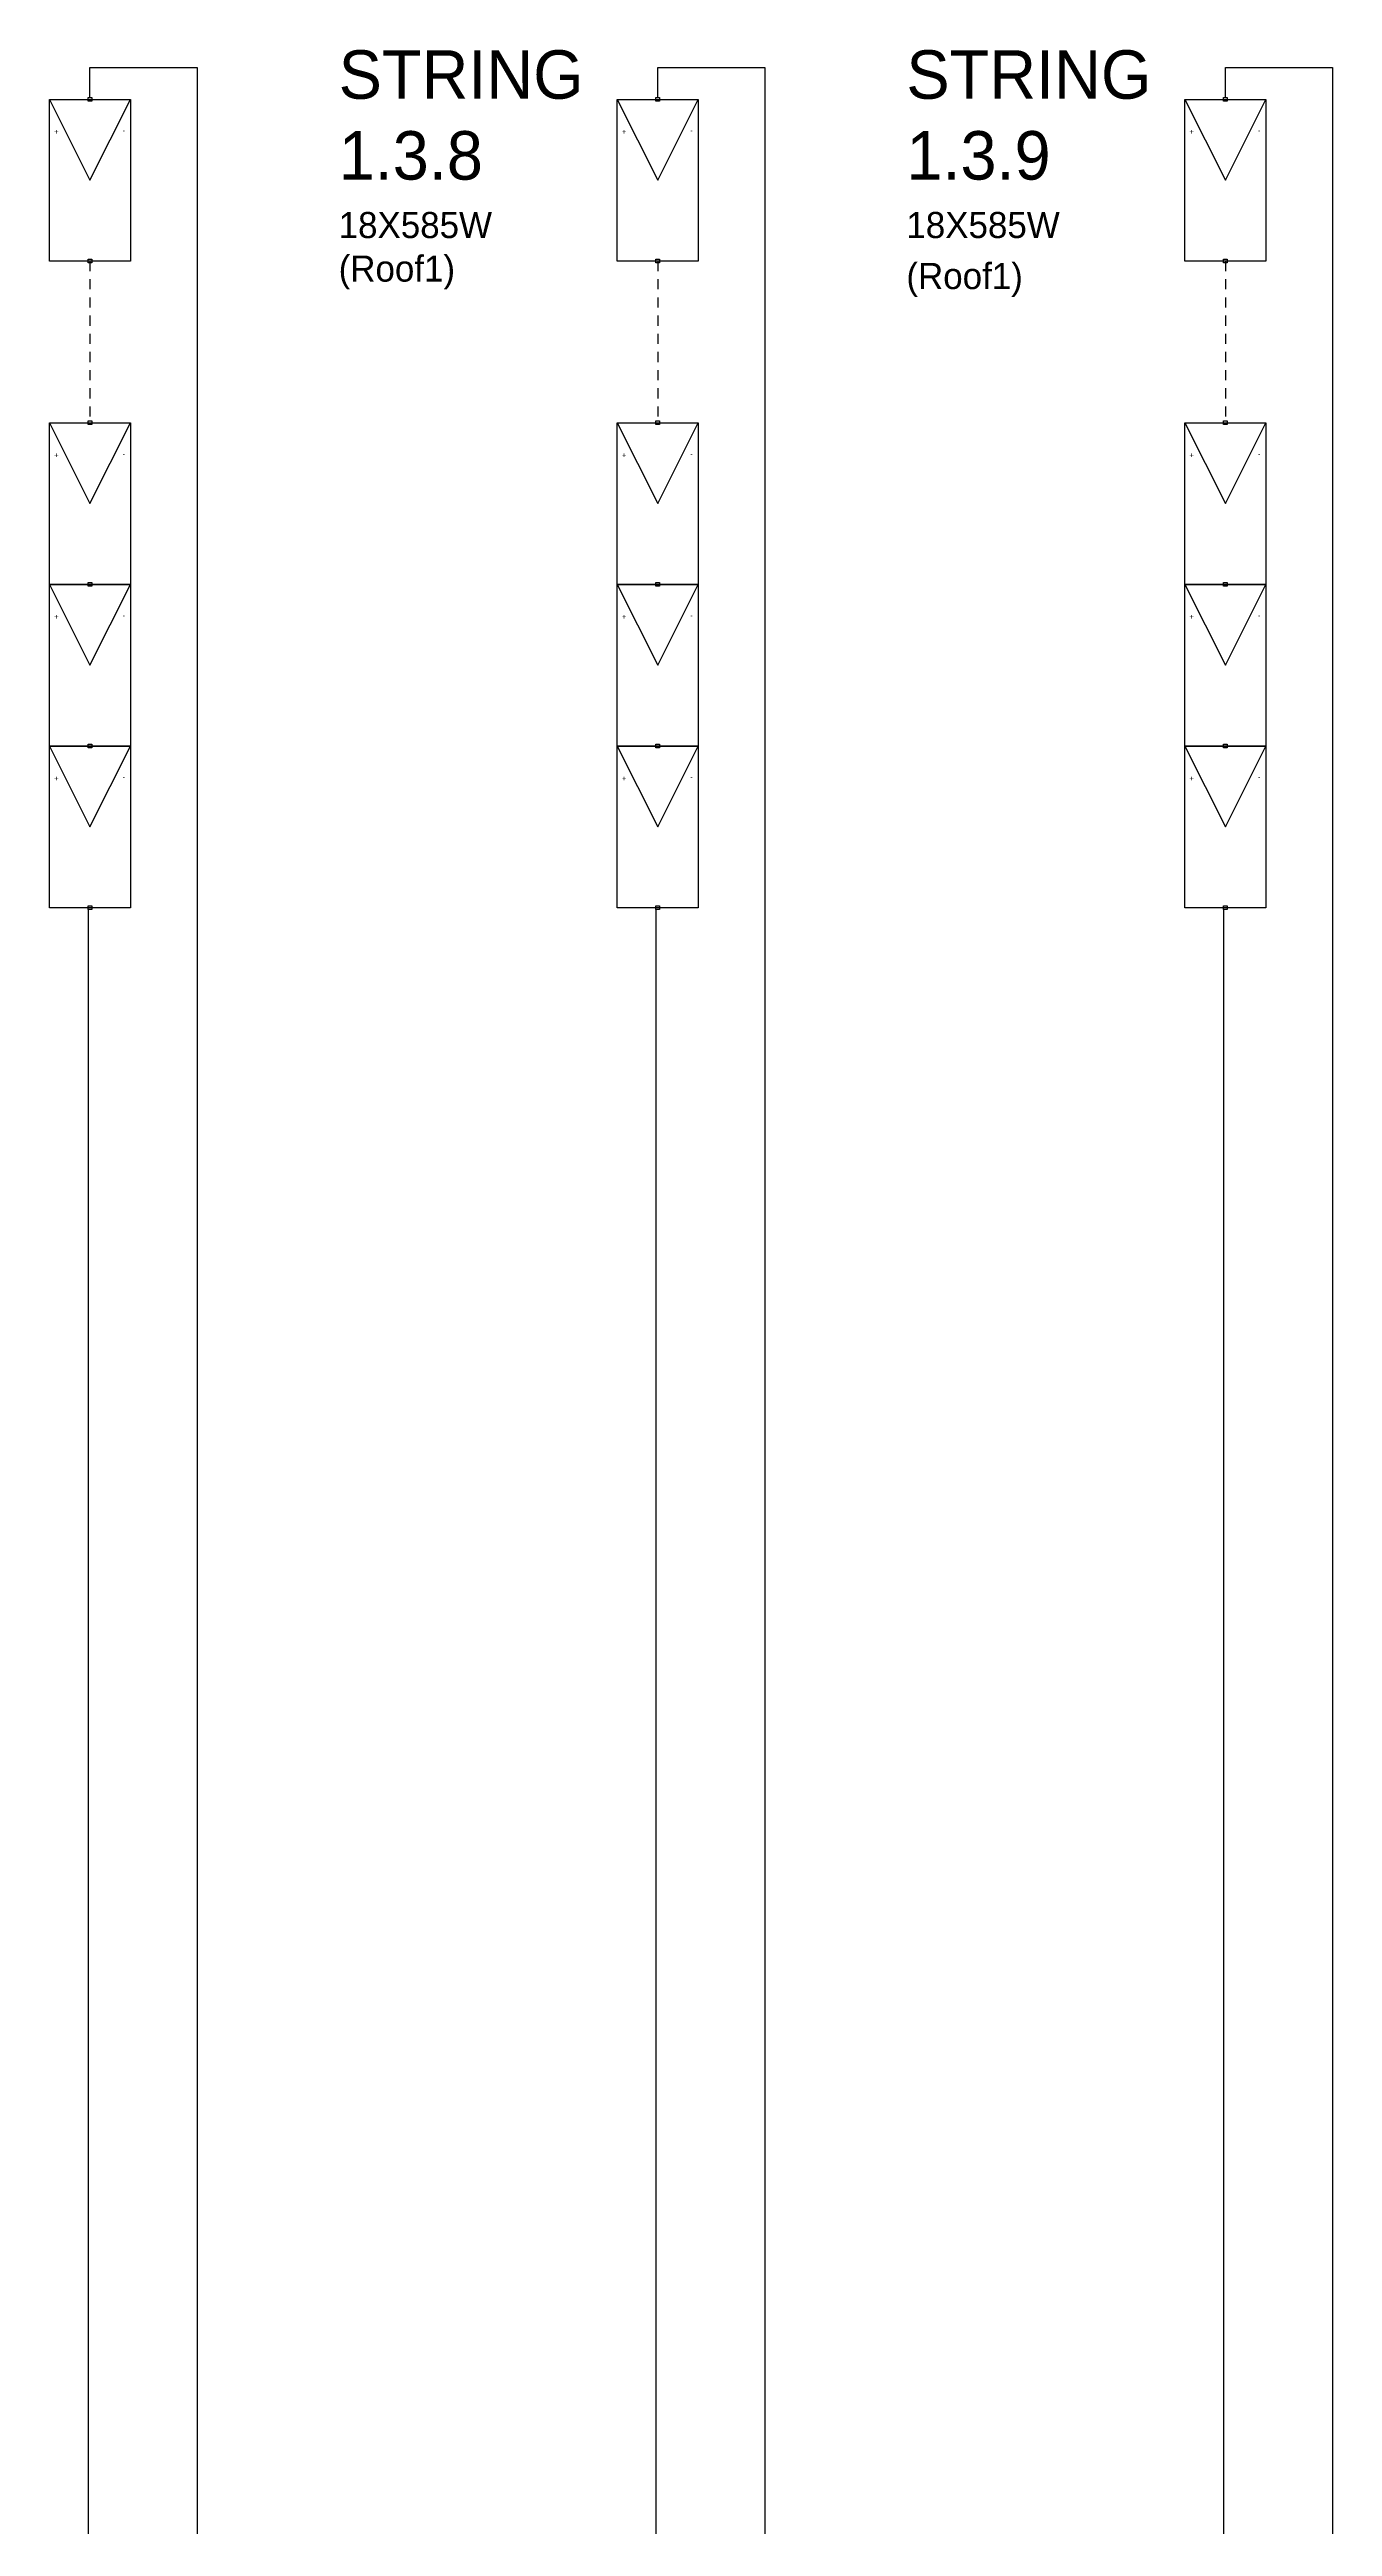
# Model space of a CAD drawing. Header units: inches. Extents: x 3 to 161, y -3 to 114.
# Drawn here: x 60.27 to 76.14, y 50.1 to 80.74 of the extents above; entities that cross this region are included whole.
import ezdxf

# ---------------------------------------------------------------- set-up
doc = ezdxf.new("R2010")
doc.units = ezdxf.units.IN
doc.header["$MEASUREMENT"] = 0
doc.linetypes.add('HIDDEN2', pattern=[0.1875, 0.125, -0.0625])
doc.layers.add('RED_12AWG', color=1, linetype='Continuous')
doc.layers.add('SYMS', color=7, linetype='Continuous')
doc.styles.add('WD', font='romans.shx')

# ---------------------------------------------------------------- blocks, each defined once
blk = doc.blocks.new('HT0_01')
for p, q in [((-0.0625, 0.0625), (0.0625, 0.0625)), ((-0.0625, -0.0625), (-0.0625, 0.0625)), ((0.0625, 0.0625), (0.0625, -0.0625)), ((0.0625, -0.0625), (-0.0625, -0.0625))]:
    blk.add_line(p, q)
at = {"style": 'WD', "flags": 1}
for tag, p in [('X4TERM01', (-0.0625, 0)), ('X2TERM01', (0, 0.0625)), ('X1TERM01', (0.0625, 0)), ('X8TERM01', (0, -0.0625))]:
    blk.add_attdef(tag, p, '', height=0.01, dxfattribs=at)
blk = doc.blocks.new('PVM')
at = {"color": 5}
for p, q in [((2, 1), (1, 0.5)), ((1, 0.5), (2, 0))]:
    blk.add_line(p, q, dxfattribs=at)
blk.add_lwpolyline([(0, 1), (2, 1), (2, 0), (0, 0)], close=True, dxfattribs=at)
at = {"layer": 'SYMS', "color": 5, "xscale": 0.3699338068975089, "yscale": 0.3699338068975089, "zscale": 0.3699338068975089}
for p in [(0, 0.5), (2, 0.5)]:
    blk.add_blockref('HT0_01', p, dxfattribs=at)
at = {"color": 5, "char_height": 0.065, "attachment_point": 1}
for s, insert, rotation in [('+', (1.625, 0.883), 180), ('-', (1.57, 0.067), 90)]:
    blk.add_mtext_dynamic_manual_height_columns(s, width=0.09892, gutter_width=0.325, heights=[0], dxfattribs=dict(at, insert=insert, rotation=rotation))

msp = doc.modelspace()

# ---------------------------------------------------------------- linework, layer by layer
at = {"layer": 'RED_12AWG'}
for p, q in [((60.766, 80.151), (60.766, 80.521)), ((60.766, 80.521), (62.09, 80.521)), ((62.09, 80.521), (62.09, 32.724)), ((67.789, 80.151), (67.789, 80.521)), ((67.789, 80.521), (69.113, 80.521)), ((69.113, 80.521), (69.113, 32.724)), ((74.811, 80.151), (74.811, 80.521)), ((74.811, 80.521), (76.136, 80.521)), ((76.136, 80.521), (76.136, 32.724)), ((60.743, 70.105), (60.743, 33.625)), ((67.765, 70.105), (67.765, 33.625)), ((74.788, 70.105), (74.788, 33.625))]:
    msp.add_line(p, q, dxfattribs=at)
at = {"layer": 'RED_12AWG', "linetype": 'HIDDEN2'}
for p, q in [((60.766, 78.128), (60.766, 76.128)), ((67.789, 78.128), (67.789, 76.128)), ((74.811, 78.128), (74.811, 76.128))]:
    msp.add_line(p, q, dxfattribs=at)

# ---------------------------------------------------------------- block references
at = {"layer": 'SYMS', "rotation": 90}
for p in [(61.266, 78.128), (68.289, 78.128), (75.311, 78.128), (61.266, 74.128), (68.289, 74.128), (75.311, 74.128), (61.266, 72.128), (68.289, 72.128), (75.311, 72.128), (61.266, 70.128), (68.289, 70.128), (75.311, 70.128)]:
    msp.add_blockref('PVM', p, dxfattribs=at)

# ---------------------------------------------------------------- texts
at = {"color": 240, "true_color": 0xed1f24}
for s, p in [('STRING', (70.865, 80.135)), ('1.3.9', (70.865, 79.135))]:
    msp.add_text(s, height=0.6, dxfattribs=at).set_placement(p)
at = {"color": 18, "true_color": 0x000000}
for s, p in [('18X585W', (70.865, 78.412)), ('(Roof1)', (70.865, 77.781))]:
    msp.add_text(s, height=0.3231, dxfattribs=at).set_placement(p)
at = {"insert": (63.842, 80.735), "char_height": 0.6, "attachment_point": 1}
msp.add_mtext_dynamic_manual_height_columns('{\\C240;\\c2367469;STRING 1.3.8^J\\H0.53846x;\\C256;\\c0;18X585W^J(Roof1)}', width=1.91071, gutter_width=0.325, heights=[0], dxfattribs=at)

doc.saveas('drawing.dxf')
